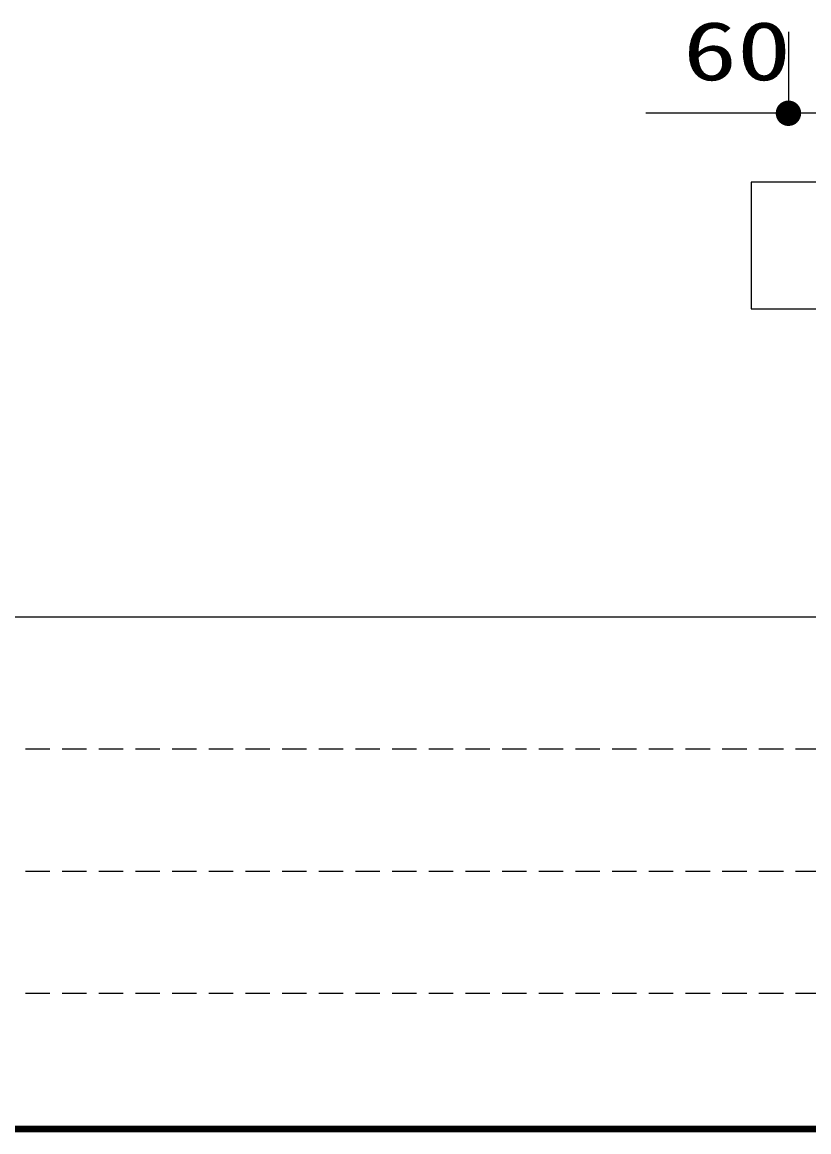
# Model space of a CAD drawing. Units: millimetres, scale not verified. Extents: x -9125 to 8193, y -6841 to 5236.
# Drawn here: x -6118 to -4959, y -6349 to -4715 of the extents above; entities that cross this region are included whole.
import ezdxf
from ezdxf.enums import TextEntityAlignment as Align

# ---------------------------------------------------------------- set-up
doc = ezdxf.new("R2010")
doc.units = ezdxf.units.MM
doc.header["$LTSCALE"] = 30
doc.linetypes.add('DASHED1', pattern=[1.8, 1.2, -0.6])
for name, color, linetype, lineweight in [('0-1_KIKI', 3, 'Continuous', 25), ('0-6_SUNPO', 7, 'Continuous', 25), ('0-7_07', 7, 'Continuous', 25)]:
    doc.layers.add(name, color=color, linetype=linetype, lineweight=lineweight)
doc.styles.add('ＭＳ ゴシック', font='')
doc.styles.get('ＭＳ ゴシック').set_extended_font_data('MS Gothic')

msp = doc.modelspace()

# ---------------------------------------------------------------- linework, layer by layer
at = {"layer": '0-1_KIKI'}
msp.add_lwpolyline([(-3014.78, -5136.78), (-3014.78, -4950.47), (-5044.11, -4950.47), (-5044.11, -5136.78)], close=True, dxfattribs=at)
at = {"layer": '0-6_SUNPO', "color": 4}
for p, q in [((-4989.45, -4728.83), (-4989.45, -4848.83)), ((-4989.45, -4848.83), (-5199.31, -4848.83)), ((-4929.45, -4848.83), (-4989.45, -4848.83))]:
    msp.add_line(p, q, dxfattribs=at)
at = {"layer": '0-6_SUNPO'}
for points in [[(-5002.71, -4835.57), (-4989.45, -4848.83), (-5005.04, -4838.41)], [(-4999.86, -4833.24), (-4989.45, -4848.83), (-5002.71, -4835.57)], [(-4996.62, -4831.51), (-4989.45, -4848.83), (-4999.86, -4833.24)], [(-4993.11, -4830.44), (-4989.45, -4848.83), (-4996.62, -4831.51)], [(-4989.45, -4830.08), (-4989.45, -4848.83), (-4993.11, -4830.44)], [(-4985.79, -4830.44), (-4989.45, -4848.83), (-4989.45, -4830.08)], [(-4982.27, -4831.51), (-4989.45, -4848.83), (-4985.79, -4830.44)], [(-4979.03, -4833.24), (-4989.45, -4848.83), (-4982.27, -4831.51)], [(-4976.19, -4835.57), (-4989.45, -4848.83), (-4979.03, -4833.24)], [(-4973.86, -4838.41), (-4989.45, -4848.83), (-4976.19, -4835.57)], [(-5007.84, -4845.17), (-4989.45, -4848.83), (-5008.2, -4848.83)], [(-5008.2, -4848.83), (-4989.45, -4848.83), (-5007.84, -4852.49)], [(-5006.77, -4841.66), (-4989.45, -4848.83), (-5007.84, -4845.17)], [(-5007.84, -4852.49), (-4989.45, -4848.83), (-5006.77, -4856.01)], [(-5005.04, -4838.41), (-4989.45, -4848.83), (-5006.77, -4841.66)], [(-5006.77, -4856.01), (-4989.45, -4848.83), (-5005.04, -4859.25)], [(-5005.04, -4859.25), (-4989.45, -4848.83), (-5002.71, -4862.09)], [(-5002.71, -4862.09), (-4989.45, -4848.83), (-4999.86, -4864.42)], [(-4999.86, -4864.42), (-4989.45, -4848.83), (-4996.62, -4866.15)], [(-4996.62, -4866.15), (-4989.45, -4848.83), (-4993.11, -4867.22)], [(-4993.11, -4867.22), (-4989.45, -4848.83), (-4989.45, -4867.58)], [(-4972.12, -4841.66), (-4989.45, -4848.83), (-4973.86, -4838.41)], [(-4971.06, -4845.17), (-4989.45, -4848.83), (-4972.12, -4841.66)], [(-4970.7, -4848.83), (-4989.45, -4848.83), (-4971.06, -4845.17)], [(-4989.45, -4867.58), (-4989.45, -4848.83), (-4985.79, -4867.22)], [(-4985.79, -4867.22), (-4989.45, -4848.83), (-4982.27, -4866.15)], [(-4982.27, -4866.15), (-4989.45, -4848.83), (-4979.03, -4864.42)], [(-4979.03, -4864.42), (-4989.45, -4848.83), (-4976.19, -4862.09)], [(-4976.19, -4862.09), (-4989.45, -4848.83), (-4973.86, -4859.25)], [(-4973.86, -4859.25), (-4989.45, -4848.83), (-4972.12, -4856.01)], [(-4972.12, -4856.01), (-4989.45, -4848.83), (-4971.06, -4852.49)], [(-4971.06, -4852.49), (-4989.45, -4848.83), (-4970.7, -4848.83)]]:
    msp.add_solid(points, dxfattribs=at)
at = {"layer": '0-7_07'}
for p, q in [((-7984.92, -5590.13), (8185.08, -5590.13)), ((8193.48, -6348.53), (-7993.32, -6348.53)), ((8192.88, -6347.93), (-7992.72, -6347.93)), ((8192.28, -6347.33), (-7992.12, -6347.33)), ((8191.68, -6346.73), (-7991.52, -6346.73)), ((8191.08, -6346.13), (-7990.92, -6346.13)), ((8190.48, -6345.53), (-7990.32, -6345.53)), ((8189.88, -6344.93), (-7989.72, -6344.93)), ((8189.28, -6344.33), (-7989.12, -6344.33)), ((8188.68, -6343.73), (-7988.52, -6343.73)), ((8188.08, -6343.13), (-7987.92, -6343.13)), ((8187.48, -6342.53), (-7987.32, -6342.53)), ((8186.88, -6341.93), (-7986.72, -6341.93)), ((8186.28, -6341.33), (-7986.12, -6341.33)), ((8185.68, -6340.73), (-7985.52, -6340.73)), ((-7984.92, -6340.13), (8185.08, -6340.13))]:
    msp.add_line(p, q, dxfattribs=at)
at = {"layer": '0-7_07', "linetype": 'DASHED1'}
for p, q in [((25.08, -5785.13), (-7984.92, -5785.13)), ((25.08, -5965.13), (-7984.92, -5965.13)), ((25.08, -6145.13), (-7984.92, -6145.13))]:
    msp.add_line(p, q, dxfattribs=at)

# ---------------------------------------------------------------- texts
at = {"layer": '0-6_SUNPO', "color": 3, "style": 'ＭＳ ゴシック', "width": 1.35}
msp.add_text('60', height=86.59, dxfattribs=at).set_placement((-5144.63, -4826.24), align=Align.BOTTOM_LEFT)

doc.saveas('drawing.dxf')
